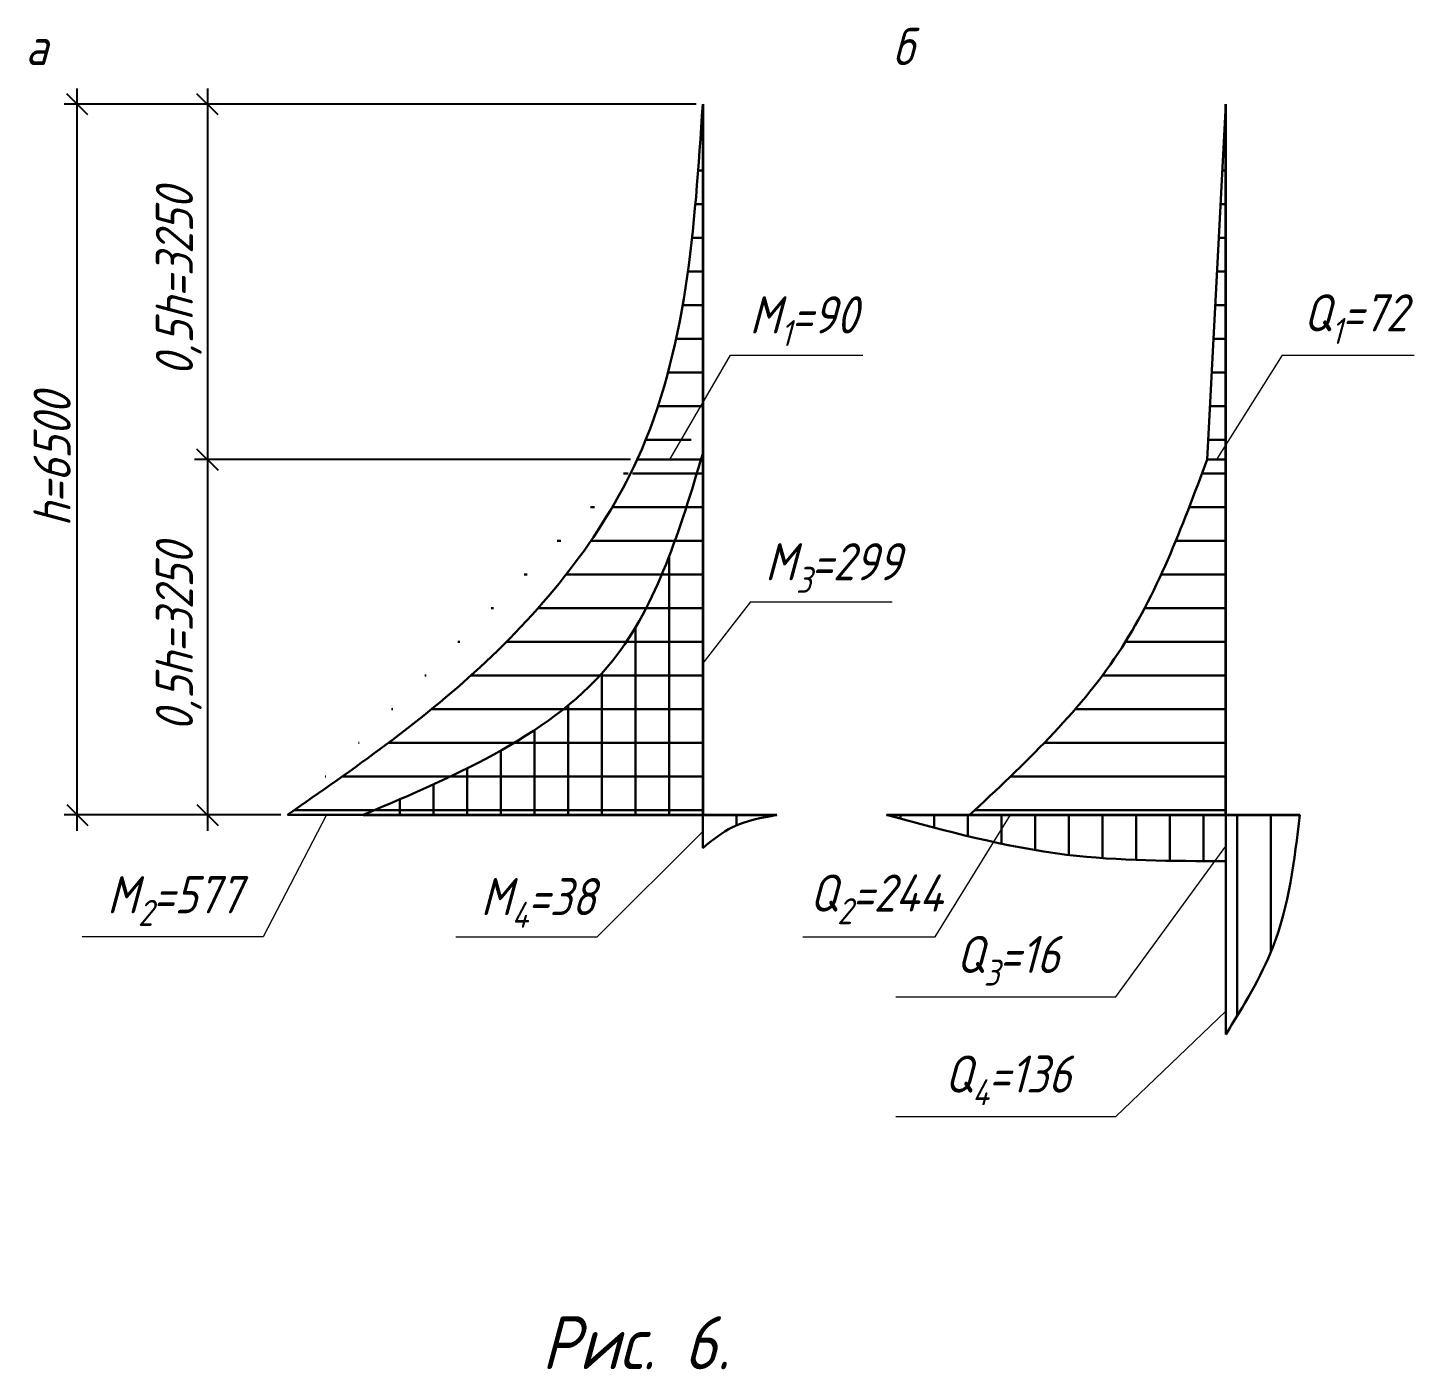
# Model space of a CAD drawing. Header units: millimetres. Extents: x -1004 to 900128, y -352756 to 107728.
# Drawn here: x 287059 to 300133, y -253061 to -240414 of the extents above; entities that cross this region are included whole.
import ezdxf

# ---------------------------------------------------------------- set-up
doc = ezdxf.new("R2010")
doc.units = ezdxf.units.MM
for name, color, linetype, lineweight in [('basic', 95, 'Continuous', 30), ('size', 45, 'Continuous', 20), ('text', 13, 'Continuous', 20), ('thick', 42, 'Continuous', 35), ('thin', 153, 'Continuous', 18)]:
    doc.layers.add(name, color=color, linetype=linetype, lineweight=lineweight)
doc.styles.add('Structures', font='isocpeur.ttf', dxfattribs={"width": 0.85, "oblique": 15})
doc.styles.add('structures 5', font='isocpeur.ttf', dxfattribs={"width": 0.85, "oblique": 15, "height": 5})
doc.dimstyles.new('structures 3.5', dxfattribs={"dimtxt": 3.5, "dimasz": 2, "dimexe": 1.25, "dimexo": 0.625, "dimtad": 1, "dimtxsty": 'Structures', "dimblk": 'OBLIQUE', "dimcen": 2.5, "dimdle": 1.5, "dimadec": 0, "dimazin": 0, "dimtfac": 1, "dimtmove": 0, "dimatfit": 3, "dimfxl": 1, "dimarcsym": 0})
pattern_1 = [(90, (198175.1960746416, -252871.1867215117), (-317.5, 0), [])]

# ---------------------------------------------------------------- blocks, each defined once
blk = doc.blocks.new('_Oblique')
at = {"color": 0, "linetype": 'ByBlock', "lineweight": -2}
blk.add_line((-0.5, -0.5), (0.5, 0.5), dxfattribs=at)
blk = doc.blocks.new('*D842')
at = {"layer": 'Defpoints', "color": 0, "transparency": 16777216}
for p in [(287526.327445149, -241135.7380562805), (293423.4566330591, -241135.7380562805), (289508.4566330591, -247835.7380562805)]:
    blk.add_point(p, dxfattribs=at)
at = {"layer": 'size', "color": 0, "lineweight": -2, "transparency": 16777216}
for p, q in [((287526.327445149, -247985.7380562805), (287526.327445149, -240985.7380562805)), ((293360.9566330591, -241135.7380562805), (287401.327445149, -241135.7380562805)), ((289445.9566330591, -247835.7380562805), (287401.327445149, -247835.7380562805))]:
    blk.add_line(p, q, dxfattribs=at)
at = {"layer": 'size', "color": 0, "lineweight": -2, "transparency": 16777216, "xscale": 200, "yscale": 200, "zscale": 200}
for p, rotation in [((287526.327445149, -241135.7380562805), 90), ((287526.327445149, -247835.7380562805), 270)]:
    blk.add_blockref('_Oblique', p, dxfattribs=dict(at, rotation=rotation))
at = {"layer": 'size', "color": 0, "transparency": 16777216, "insert": (287288.8274451488, -244485.7380562805), "char_height": 350, "attachment_point": 5, "rotation": 90, "style": 'Structures'}
blk.add_mtext('h=6500', dxfattribs=at)
blk = doc.blocks.new('*D843')
at = {"layer": 'Defpoints', "color": 0, "transparency": 16777216}
for p in [(293423.4566330591, -241135.7380562805), (288755.1960746426, -244485.7380562805), (292805.4566330591, -244485.7380562805)]:
    blk.add_point(p, dxfattribs=at)
at = {"layer": 'size', "color": 0, "lineweight": -2, "transparency": 16777216}
for p, q in [((288755.1960746426, -240985.7380562805), (288755.1960746426, -244635.7380562805)), ((293360.9566330591, -241135.7380562805), (288630.1960746426, -241135.7380562805)), ((292742.9566330591, -244485.7380562805), (288630.1960746426, -244485.7380562805))]:
    blk.add_line(p, q, dxfattribs=at)
at = {"layer": 'size', "color": 0, "lineweight": -2, "transparency": 16777216, "xscale": 200, "yscale": 200, "zscale": 200}
for p, rotation in [((288755.1960746426, -241135.7380562805), 90), ((288755.1960746426, -244485.7380562805), 270)]:
    blk.add_blockref('_Oblique', p, dxfattribs=dict(at, rotation=rotation))
at = {"layer": 'size', "color": 0, "transparency": 16777216, "insert": (288482.6960746425, -242810.7380562805), "char_height": 350, "attachment_point": 5, "rotation": 90, "style": 'Structures'}
blk.add_mtext('0,5h=3250', dxfattribs=at)
blk = doc.blocks.new('*D844')
at = {"layer": 'Defpoints', "color": 0, "transparency": 16777216}
for p in [(289345.1960746418, -244485.7380562805), (288755.1960746426, -247835.7380562805), (289508.4566330591, -247835.7380562805)]:
    blk.add_point(p, dxfattribs=at)
at = {"layer": 'size', "color": 0, "lineweight": -2, "transparency": 16777216}
for p, q in [((288755.1960746426, -244335.7380562805), (288755.1960746426, -247985.7380562805)), ((289282.6960746418, -244485.7380562805), (288630.1960746426, -244485.7380562805)), ((289445.9566330591, -247835.7380562805), (288630.1960746426, -247835.7380562805))]:
    blk.add_line(p, q, dxfattribs=at)
at = {"layer": 'size', "color": 0, "lineweight": -2, "transparency": 16777216, "xscale": 200, "yscale": 200, "zscale": 200}
for p, rotation in [((288755.1960746426, -244485.7380562805), 90), ((288755.1960746426, -247835.7380562805), 270)]:
    blk.add_blockref('_Oblique', p, dxfattribs=dict(at, rotation=rotation))
at = {"layer": 'size', "color": 0, "transparency": 16777216, "insert": (288482.6960746425, -246160.7380562805), "char_height": 350, "attachment_point": 5, "rotation": 90, "style": 'Structures'}
blk.add_mtext('0,5h=3250', dxfattribs=at)

msp = doc.modelspace()

# ---------------------------------------------------------------- hatches: boundary and pattern name
at = {"layer": 'basic'}
h = msp.add_hatch(dxfattribs=at)
h.set_pattern_fill('ANSI31', color=256, scale=100, angle=315)
h.set_pattern_definition([(0, (198175.1960746416, -252871.1867215117), (8.526512829121202e-14, 317.5), [])])
edge = h.paths.add_edge_path()
edge.add_line((293423.456633059, -244485.7380562804), (292805.456633059, -244485.7380562804))
edge.add_spline(control_points=[(292805.456633059, -244485.7380562804), (292469.2501845397, -245221.8265716473), (291428.1182749517, -246498.9045155325), (290132.901552555, -247400.8807384518), (289508.456633059, -247835.7380562804)], knot_values=[0, 0, 0, 9.094947017729282e-13, 2456.252634354829, 4742.864074920832, 4742.864074920832, 4742.864074920832, 4742.864074920832], degree=3, periodic=0)
edge.add_line((289508.456633059, -247835.7380562804), (293423.456633059, -247835.7380562804))
edge.add_line((293423.456633059, -247835.7380562804), (293423.456633059, -244485.7380562804))
edge = h.paths.add_edge_path()
edge.add_spline(control_points=[(293423.456633059, -241135.7380562804), (293347.5955658761, -242300.3049825325), (293271.7344986933, -243464.8719087845), (292805.456633059, -244485.7380562804)], knot_values=[0, 0, 0, 0, 3406.526676836684, 3406.526676836684, 3406.526676836684, 3406.526676836684], degree=3, periodic=0)
edge.add_line((292805.456633059, -244485.7380562804), (293114.456633059, -244485.7380562804))
edge.add_line((293114.456633059, -244485.7380562804), (293423.456633059, -244196.9698820888))
edge.add_line((293423.456633059, -244196.9698820888), (293423.456633059, -241135.7380562804))
h = msp.add_hatch(dxfattribs=at)
h.set_pattern_fill('ANSI31', color=256, scale=100, angle=315)
h.set_pattern_definition([(0, (196545.1960746416, -252871.1867215117), (8.526512829121202e-14, 317.5), [])])
edge = h.paths.add_edge_path()
edge.add_line((298355.1960746415, -244485.7380562804), (298180.1960746415, -244485.7380562804))
edge.add_spline(control_points=[(298180.1960746415, -244485.7380562804), (297942.8176564415, -245122.5769440758), (297460.9255386248, -246415.3972546778), (296452.0851295342, -247357.6405854433), (295940.1960746415, -247835.7380562804)], knot_values=[0, 0, 0, 0, 2009.443412837147, 4079.288038007142, 4079.288038007142, 4079.288038007142, 4079.288038007142], degree=3, periodic=0)
edge.add_line((295940.1960746415, -247835.7380562804), (298355.1960746415, -247835.7380562804))
edge.add_line((298355.1960746415, -247835.7380562804), (298355.1960746415, -244485.7380562804))
h.paths.add_polyline_path([(298355.1960746415, -241135.7380562804), (298180.1960746415, -244485.7380562804), (298355.1960746415, -244485.7380562804)])
h = msp.add_hatch(dxfattribs=at)
h.set_pattern_fill('ANSI31', color=256, scale=100, angle=45)
h.set_pattern_definition(pattern_1)
edge = h.paths.add_edge_path()
edge.add_line((293423.456633059, -244485.7380562804), (293407.2018522321, -244485.7380562804))
edge.add_spline(control_points=[(293407.2018522321, -244485.7380562804), (293199.1406404237, -245176.573501245), (292701.213399066, -246780.8276401221), (291125.1099979731, -247451.8571445374), (290223.456633059, -247835.7380562804)], knot_values=[53.91940055703866, 53.91940055703866, 53.91940055703866, 53.91940055703866, 2123.558099905938, 4890.400115360955, 4890.400115360955, 4890.400115360955, 4890.400115360955], degree=3, periodic=0)
edge.add_line((290223.456633059, -247835.7380562804), (293423.456633059, -247835.7380562804))
edge.add_line((293423.456633059, -247835.7380562804), (293423.456633059, -244485.7380562804))
h = msp.add_hatch(dxfattribs=at)
h.set_pattern_fill('ANSI31', color=256, scale=100, angle=45)
h.set_pattern_definition(pattern_1)
edge = h.paths.add_edge_path()
edge.add_spline(control_points=[(293423.456633059, -248147.7380562804), (293513.7314716309, -248074.477150865), (293718.0310411514, -247908.6815462887), (293978.2319550534, -247861.866635878), (294123.456633059, -247835.7380562804)], knot_values=[0, 0, 0, 0, 343.5251666801979, 777.4264100885371, 777.4264100885371, 777.4264100885371, 777.4264100885371], degree=3, periodic=0)
edge.add_line((294123.456633059, -247835.7380562804), (293423.456633059, -247835.7380562804))
edge.add_line((293423.456633059, -247835.7380562804), (293423.456633059, -248147.7380562804))
h = msp.add_hatch(dxfattribs=at)
h.set_pattern_fill('ANSI31', color=256, scale=100, angle=45)
h.set_pattern_definition([(90, (196545.1960746416, -252871.1867215117), (-317.5, 0), [])])
edge = h.paths.add_edge_path()
edge.add_spline(control_points=[(295155.1960746415, -247835.7380562804), (295718.3440586613, -247987.7586588835), (296767.1544368106, -248270.8827936173), (297852.5790730632, -248270.2794051934), (298355.1960746415, -248270)], knot_values=[0, 0, 0, 0, 1740.710200612607, 3241.909720996222, 3241.909720996222, 3241.909720996222, 3241.909720996222], degree=3, periodic=0)
edge.add_line((298355.1960746415, -248270), (298355.1960746415, -247835.7380562804))
edge.add_line((298355.1960746415, -247835.7380562804), (295940.1960746415, -247835.7380562804))
edge.add_line((295940.1960746415, -247835.7380562804), (295155.1960746416, -247835.7380562804))
edge = h.paths.add_edge_path()
edge.add_spline(control_points=[(298355.1960746415, -249904.7356922774), (298521.144953149, -249636.7719097045), (298912.6535439199, -249004.5885298813), (299003.0918714978, -248262.9931513937), (299055.1960746415, -247835.7380562804)], knot_values=[0, 0, 0, 0, 935.4950492465963, 2207.031175490205, 2207.031175490205, 2207.031175490205, 2207.031175490205], degree=3, periodic=0)
edge.add_line((299055.1960746415, -247835.7380562804), (298355.1960746415, -247835.7380562804))
edge.add_line((298355.1960746415, -247835.7380562804), (298355.1960746415, -249904.7356922774))

# ---------------------------------------------------------------- linework, layer by layer
for p, q in [((298180.1960746415, -244485.7380562804), (298355.1960746415, -241135.7380562804)), ((293423.456633059, -247835.7380562804), (293423.456633059, -244431.7380562804)), ((293423.456633059, -244485.7380562804), (292805.456633059, -244485.7380562804)), ((298355.1960746415, -244485.7380562804), (298180.1960746415, -244485.7380562804)), ((293423.456633059, -247835.7380562804), (289508.456633059, -247835.7380562804)), ((293423.456633059, -247835.7380562804), (293423.456633059, -248147.7380562804)), ((298355.1960746415, -247835.7380562804), (295940.1960746415, -247835.7380562804)), ((298355.1960746415, -247835.7380562804), (298355.1960746415, -249904.7356922774))]:
    msp.add_line(p, q, dxfattribs=at)
for points in [[(289508.456633059, -247835.7380562804), (291322.7329347875, -246443.9789603469), (292805.456633059, -244485.7380562804), (293423.456633059, -241135.7380562804)], [(293423.456633059, -244431.7380562804), (292575.5590856374, -246378.6763585264), (290223.456633059, -247835.7380562804)], [(298180.1960746415, -244485.7380562804), (297340.1960746415, -246311.1867215117), (295940.1960746415, -247835.7380562804)], [(293423.456633059, -248147.7380562804), (293705.1960746415, -247951.1867215117), (294123.456633059, -247835.7380562804)], [(298355.1960746415, -248270), (296855.1960746415, -248210), (295155.1960746415, -247835.7380562804)], [(298355.1960746415, -249904.7356922774), (298798.9506012839, -249081.1867215117), (299055.1960746415, -247835.7380562804)]]:
    msp.add_spline(points, degree=3, dxfattribs=at)
at = {"layer": 'thick'}
for p, q in [((293423.456633059, -241135.7380562804), (293423.456633059, -247835.7380562804)), ((298355.1960746415, -247835.7380562804), (298355.1960746415, -241135.7380562804)), ((290223.456633059, -247835.7380562804), (294123.456633059, -247835.7380562804)), ((295155.1960746415, -247835.7380562804), (299055.1960746415, -247835.7380562804))]:
    msp.add_line(p, q, dxfattribs=at)
at = {"layer": 'thin'}
for p, q in [((293114.456633059, -244485.7380562804), (293685.1960746415, -243500.3436961662)), ((293685.1960746415, -243500.3436961662), (294931.9382692827, -243500.3436961662)), ((298886.124012269, -243500.3436961662), (298267.6960746415, -244485.7380562804)), ((298886.124012269, -243500.3436961662), (300132.8662069101, -243500.3436961662)), ((293875.1960746415, -245827.3342488768), (293423.456633059, -246403.6852847872)), ((293875.1960746415, -245827.3342488768), (295209.0744044947, -245827.3342488768)), ((289875.3362912908, -247835.7380562804), (289280.1030910703, -248984.5913667436)), ((295615.1960746415, -248984.5913667436), (296325.1960746415, -247835.7380562804)), ((292429.0744044947, -248984.5913667436), (293423.456633059, -247991.7380562804)), ((297320.3095249871, -249550), (298355.1960746415, -248130)), ((289280.1030910703, -248984.5913667436), (287571.1517812365, -248984.5913667436)), ((291095.1960746415, -248984.5913667436), (292429.0744044947, -248984.5913667436)), ((294368.4538800004, -248984.5913667436), (295615.1960746415, -248984.5913667436)), ((295245.1960746415, -249550), (297320.3095249871, -249550)), ((297320.3095249871, -250677.7140553707), (298355.1960746415, -249686.1643456033)), ((295245.1960746415, -250677.7140553707), (297320.3095249871, -250677.7140553707))]:
    msp.add_line(p, q, dxfattribs=at)

# ---------------------------------------------------------------- texts
at = {"layer": 'text', "attachment_point": 5, "style": 'structures 5'}
for s, insert, char_height, width in [('\\A1;б', (295311.7099201886, -240591.376115451), 350, 361.7927245815808), ('\\A1;а', (287141.7099201886, -240591.376115451), 350, 361.7927245815808), ('\\A1;M{\\H0.7x;\\S^ 1;}=90', (294375.060097017, -243180.5655428694), 350, 1401.583920005622), ('\\A1;Q{\\H0.7x;\\S^ 1;}=72', (299575.9880346444, -243161.1867215117), 350, 1401.583920005622), ('\\A1;M{\\H0.7x;\\S^ 3;}=299', (294652.196232229, -245507.55609558), 350, 1401.583920005622), ('\\A1;Q{\\H0.7x;\\S^ 2;}=244', (295058.3179023758, -248631.1867215117), 350, 1401.583920005622), ('\\A1;M{\\H0.7x;\\S^ 2;}=577', (288441.8569578595, -248646.8009401826), 350, 1514.967067832156), ('\\A1;M{\\H0.7x;\\S^ 4;}=38', (291872.196232229, -248664.8132134468), 350, 1401.583920005622), ('\\A1;\\pxt3;Q{\\H0.7x;\\S^ 3;}=16', (296300.3095249871, -249210), 350, 1401.583920005622), ('\\A1;\\pxt3;Q{\\H0.7x;\\S^ 4;}=136', (296300.3095249871, -250337.7140553707), 350, 1401.583920005622), ('Рис. 6.', (292791.7099201886, -252811.376115451), 500, 2515.897511271251)]:
    msp.add_mtext(s, dxfattribs=dict(at, insert=insert, char_height=char_height, width=width))

# ---------------------------------------------------------------- dimensions: what is measured, and where the dimension line sits
at = {"layer": 'size'}
for base, p1, p2, text, picture, middle in [((287526.327445149, -241135.7380562805), (289508.456633059, -247835.7380562804), (293423.456633059, -241135.7380562804), 'h=6500', '*D842', (287288.8274451488, -244485.7380562805)), ((288755.1960746426, -244485.7380562805), (293423.456633059, -241135.7380562804), (292805.456633059, -244485.7380562804), '0,5h=3250', '*D843', (288482.6960746425, -242810.7380562805)), ((288755.1960746426, -247835.7380562805), (289345.1960746417, -244485.7380562804), (289508.456633059, -247835.7380562804), '0,5h=3250', '*D844', (288482.6960746425, -246160.7380562805))]:
    dim = msp.add_linear_dim(base=base, p1=p1, p2=p2, angle=90, text=text, dimstyle='structures 3.5', dxfattribs=at)
    dim.commit()
    dim.dimension.update_dxf_attribs({"geometry": picture, "text_midpoint": middle})

doc.saveas('drawing.dxf')
